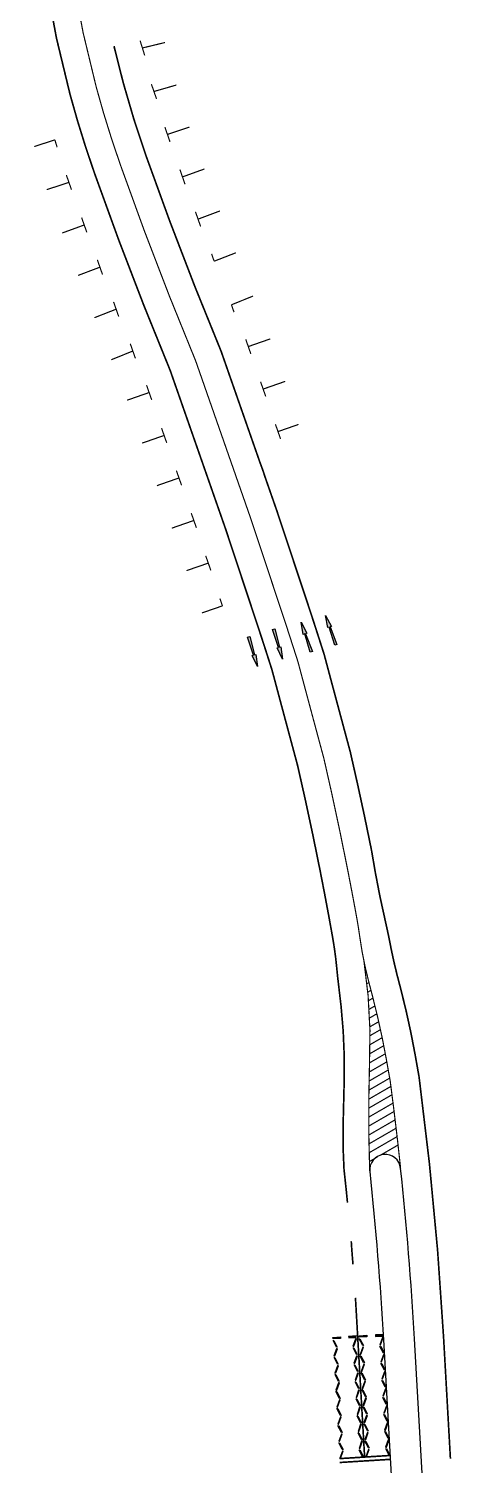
# Model space of a CAD drawing. Extents: x 350769 to 354978, y 6304672 to 6307963.
# Drawn here: x 352251.3 to 352305.7, y 6306755.4 to 6306940.5 of the extents above; entities that cross this region are included whole.
import ezdxf

# ---------------------------------------------------------------- set-up
doc = ezdxf.new("R2010")
doc.units = 0
for name, pattern in [('2_2 mm', [40, 20, -20]), ('3-5', [8, 3, -5]), ('CONTINUA', [0]), ('CONTINUOS', [0])]:
    doc.linetypes.add(name, pattern=pattern)
doc.layers.get('0').update_dxf_attribs({"linetype": 'CONTINUOUS'})
for name, color, linetype in [('00_Demarc_Proyectado', 150, 'CONTINUOUS'), ('03_Pav proy_Solera Tipo A', 1, 'CONTINUOUS'), ('GYS_FLECH', 252, 'CONTINUOUS')]:
    doc.layers.add(name, color=color, linetype=linetype)

# ---------------------------------------------------------------- blocks, each defined once
blk = doc.blocks.new('FDIR')
at = {"layer": 'GYS_FLECH'}
blk.add_hatch(color=0, dxfattribs=at).paths.add_polyline_path([(0, 0), (0.25, -1.57), (0.06, -1.57), (0.15, -4.01), (-0.15, -4.01), (-0.06, -1.57), (-0.25, -1.57)])
at = {"layer": 'GYS_FLECH', "color": 0}
blk.add_lwpolyline([(0, 0), (0.25, -1.57), (0.06, -1.57), (0.15, -4.01), (-0.15, -4.01), (-0.06, -1.57), (-0.25, -1.57)], close=True, dxfattribs=at)
blk = doc.blocks.new('*U1267')
at = {"color": 0, "linetype": 'Continuous'}
blk.add_blockref('FDIR', (0, 4.01), dxfattribs=at)

msp = doc.modelspace()

# ---------------------------------------------------------------- hatches: boundary and pattern name
at = {"layer": '00_Demarc_Proyectado'}
h = msp.add_hatch(color=252, dxfattribs=at)
h.dxf.hatch_style = 1
h.paths.add_polyline_path([(352291.474, 6306771.766), (352290.49, 6306771.71), (352290.479, 6306771.907), (352291.463, 6306771.962)])
h = msp.add_hatch(color=252, dxfattribs=at)
h.dxf.hatch_style = 1
h.paths.add_polyline_path([(352290.501, 6306771.514), (352290.6, 6306771.519), (352291.044, 6306770.64), (352290.946, 6306770.634)])
h = msp.add_hatch(color=252, dxfattribs=at)
h.dxf.hatch_style = 1
h.paths.add_polyline_path([(352292.504, 6306771.839), (352293.488, 6306771.896), (352293.476, 6306772.093), (352292.492, 6306772.035)])
h = msp.add_hatch(color=252, dxfattribs=at)
h.dxf.hatch_style = 1
h.paths.add_polyline_path([(352293.499, 6306771.7), (352293.401, 6306771.694), (352293.06, 6306770.769), (352293.159, 6306770.775)])
h = msp.add_hatch(color=252, dxfattribs=at)
h.dxf.hatch_style = 1
h.paths.add_polyline_path([(352294.834, 6306771.973), (352293.85, 6306771.917), (352293.839, 6306772.114), (352294.823, 6306772.17)])
h = msp.add_hatch(color=252, dxfattribs=at)
h.dxf.hatch_style = 1
h.paths.add_polyline_path([(352293.861, 6306771.721), (352293.96, 6306771.726), (352294.404, 6306770.847), (352294.306, 6306770.841)])
h = msp.add_hatch(color=252, dxfattribs=at)
h.dxf.hatch_style = 1
h.paths.add_polyline_path([(352295.965, 6306772.018), (352296.948, 6306772.073), (352296.937, 6306772.269), (352295.954, 6306772.214)])
h = msp.add_hatch(color=252, dxfattribs=at)
h.dxf.hatch_style = 1
h.paths.add_polyline_path([(352296.959, 6306771.876), (352296.861, 6306771.87), (352296.518, 6306770.947), (352296.616, 6306770.952)])
h = msp.add_hatch(color=252, dxfattribs=at)
h.dxf.hatch_style = 1
h.paths.add_polyline_path([(352290.614, 6306769.513), (352290.712, 6306769.519), (352291.055, 6306770.443), (352290.957, 6306770.437)])
h = msp.add_hatch(color=252, dxfattribs=at)
h.dxf.hatch_style = 1
h.paths.add_polyline_path([(352290.625, 6306769.317), (352290.723, 6306769.322), (352291.168, 6306768.443), (352291.069, 6306768.437)])
h = msp.add_hatch(color=252, dxfattribs=at)
h.dxf.hatch_style = 1
h.paths.add_polyline_path([(352293.617, 6306769.7), (352293.518, 6306769.694), (352293.072, 6306770.573), (352293.17, 6306770.578)])
h = msp.add_hatch(color=252, dxfattribs=at)
h.dxf.hatch_style = 1
h.paths.add_polyline_path([(352293.628, 6306769.503), (352293.53, 6306769.497), (352293.189, 6306768.573), (352293.288, 6306768.579)])
h = msp.add_hatch(color=252, dxfattribs=at)
h.dxf.hatch_style = 1
h.paths.add_polyline_path([(352293.974, 6306769.72), (352294.072, 6306769.726), (352294.415, 6306770.65), (352294.317, 6306770.644)])
h = msp.add_hatch(color=252, dxfattribs=at)
h.dxf.hatch_style = 1
h.paths.add_polyline_path([(352293.985, 6306769.524), (352294.083, 6306769.529), (352294.528, 6306768.65), (352294.429, 6306768.644)])
h = msp.add_hatch(color=252, dxfattribs=at)
h.dxf.hatch_style = 1
h.paths.add_polyline_path([(352297.071, 6306769.876), (352296.973, 6306769.87), (352296.529, 6306770.75), (352296.627, 6306770.755)])
h = msp.add_hatch(color=252, dxfattribs=at)
h.dxf.hatch_style = 1
h.paths.add_polyline_path([(352297.082, 6306769.679), (352296.984, 6306769.673), (352296.641, 6306768.75), (352296.739, 6306768.755)])
h = msp.add_hatch(color=252, dxfattribs=at)
h.dxf.hatch_style = 1
h.paths.add_polyline_path([(352290.738, 6306767.317), (352290.836, 6306767.322), (352291.179, 6306768.246), (352291.08, 6306768.24)])
h = msp.add_hatch(color=252, dxfattribs=at)
h.dxf.hatch_style = 1
h.paths.add_polyline_path([(352293.746, 6306767.503), (352293.647, 6306767.498), (352293.201, 6306768.376), (352293.299, 6306768.382)])
h = msp.add_hatch(color=252, dxfattribs=at)
h.dxf.hatch_style = 1
h.paths.add_polyline_path([(352294.098, 6306767.524), (352294.196, 6306767.529), (352294.539, 6306768.453), (352294.44, 6306768.447)])
h = msp.add_hatch(color=252, dxfattribs=at)
h.dxf.hatch_style = 1
h.paths.add_polyline_path([(352297.194, 6306767.679), (352297.095, 6306767.673), (352296.652, 6306768.553), (352296.75, 6306768.559)])
h = msp.add_hatch(color=252, dxfattribs=at)
h.dxf.hatch_style = 1
h.paths.add_polyline_path([(352297.205, 6306767.482), (352297.106, 6306767.477), (352296.763, 6306766.553), (352296.862, 6306766.558)])
h = msp.add_hatch(color=252, dxfattribs=at)
h.dxf.hatch_style = 1
h.paths.add_polyline_path([(352290.749, 6306767.12), (352290.847, 6306767.125), (352291.291, 6306766.246), (352291.193, 6306766.24)])
h = msp.add_hatch(color=252, dxfattribs=at)
h.dxf.hatch_style = 1
h.paths.add_polyline_path([(352290.861, 6306765.12), (352290.96, 6306765.125), (352291.303, 6306766.049), (352291.204, 6306766.044)])
h = msp.add_hatch(color=252, dxfattribs=at)
h.dxf.hatch_style = 1
h.paths.add_polyline_path([(352293.757, 6306767.307), (352293.659, 6306767.301), (352293.319, 6306766.376), (352293.417, 6306766.382)])
h = msp.add_hatch(color=252, dxfattribs=at)
h.dxf.hatch_style = 1
h.paths.add_polyline_path([(352293.875, 6306765.307), (352293.777, 6306765.301), (352293.33, 6306766.179), (352293.428, 6306766.185)])
h = msp.add_hatch(color=252, dxfattribs=at)
h.dxf.hatch_style = 1
h.paths.add_polyline_path([(352294.109, 6306767.327), (352294.207, 6306767.332), (352294.651, 6306766.453), (352294.553, 6306766.447)])
h = msp.add_hatch(color=252, dxfattribs=at)
h.dxf.hatch_style = 1
h.paths.add_polyline_path([(352294.221, 6306765.327), (352294.32, 6306765.332), (352294.663, 6306766.256), (352294.564, 6306766.251)])
h = msp.add_hatch(color=252, dxfattribs=at)
h.dxf.hatch_style = 1
h.paths.add_polyline_path([(352297.317, 6306765.482), (352297.218, 6306765.476), (352296.774, 6306766.356), (352296.873, 6306766.362)])
h = msp.add_hatch(color=252, dxfattribs=at)
h.dxf.hatch_style = 1
h.paths.add_polyline_path([(352290.872, 6306764.923), (352290.971, 6306764.929), (352291.415, 6306764.049), (352291.317, 6306764.044)])
h = msp.add_hatch(color=252, dxfattribs=at)
h.dxf.hatch_style = 1
h.paths.add_polyline_path([(352290.985, 6306762.923), (352291.084, 6306762.928), (352291.426, 6306763.852), (352291.328, 6306763.847)])
h = msp.add_hatch(color=252, dxfattribs=at)
h.dxf.hatch_style = 1
h.paths.add_polyline_path([(352293.886, 6306765.11), (352293.788, 6306765.104), (352293.448, 6306764.18), (352293.546, 6306764.185)])
h = msp.add_hatch(color=252, dxfattribs=at)
h.dxf.hatch_style = 1
h.paths.add_polyline_path([(352294.004, 6306763.11), (352293.906, 6306763.105), (352293.459, 6306763.983), (352293.558, 6306763.989)])
h = msp.add_hatch(color=252, dxfattribs=at)
h.dxf.hatch_style = 1
h.paths.add_polyline_path([(352294.233, 6306765.13), (352294.331, 6306765.136), (352294.775, 6306764.256), (352294.677, 6306764.251)])
h = msp.add_hatch(color=252, dxfattribs=at)
h.dxf.hatch_style = 1
h.paths.add_polyline_path([(352294.345, 6306763.13), (352294.444, 6306763.136), (352294.786, 6306764.059), (352294.688, 6306764.054)])
h = msp.add_hatch(color=252, dxfattribs=at)
h.dxf.hatch_style = 1
h.paths.add_polyline_path([(352297.328, 6306765.285), (352297.229, 6306765.28), (352296.886, 6306764.356), (352296.984, 6306764.361)])
h = msp.add_hatch(color=252, dxfattribs=at)
h.dxf.hatch_style = 1
h.paths.add_polyline_path([(352297.439, 6306763.285), (352297.341, 6306763.28), (352296.897, 6306764.159), (352296.995, 6306764.165)])
h = msp.add_hatch(color=252, dxfattribs=at)
h.dxf.hatch_style = 1
h.paths.add_polyline_path([(352290.996, 6306762.726), (352291.095, 6306762.732), (352291.539, 6306761.852), (352291.441, 6306761.847)])
h = msp.add_hatch(color=252, dxfattribs=at)
h.dxf.hatch_style = 1
h.paths.add_polyline_path([(352294.016, 6306762.914), (352293.917, 6306762.908), (352293.577, 6306761.983), (352293.675, 6306761.989)])
h = msp.add_hatch(color=252, dxfattribs=at)
h.dxf.hatch_style = 1
h.paths.add_polyline_path([(352294.133, 6306760.914), (352294.035, 6306760.908), (352293.588, 6306761.786), (352293.687, 6306761.792)])
h = msp.add_hatch(color=252, dxfattribs=at)
h.dxf.hatch_style = 1
h.paths.add_polyline_path([(352294.356, 6306762.933), (352294.455, 6306762.939), (352294.899, 6306762.059), (352294.801, 6306762.054)])
h = msp.add_hatch(color=252, dxfattribs=at)
h.dxf.hatch_style = 1
h.paths.add_polyline_path([(352294.469, 6306760.933), (352294.567, 6306760.939), (352294.91, 6306761.862), (352294.812, 6306761.857)])
h = msp.add_hatch(color=252, dxfattribs=at)
h.dxf.hatch_style = 1
h.paths.add_polyline_path([(352297.45, 6306763.088), (352297.352, 6306763.083), (352297.009, 6306762.159), (352297.107, 6306762.165)])
h = msp.add_hatch(color=252, dxfattribs=at)
h.dxf.hatch_style = 1
h.paths.add_polyline_path([(352297.562, 6306761.088), (352297.464, 6306761.083), (352297.02, 6306761.962), (352297.118, 6306761.968)])
h = msp.add_hatch(color=252, dxfattribs=at)
h.dxf.hatch_style = 1
h.paths.add_polyline_path([(352291.109, 6306760.726), (352291.207, 6306760.732), (352291.55, 6306761.655), (352291.452, 6306761.65)])
h = msp.add_hatch(color=252, dxfattribs=at)
h.dxf.hatch_style = 1
h.paths.add_polyline_path([(352291.12, 6306760.529), (352291.218, 6306760.535), (352291.663, 6306759.655), (352291.564, 6306759.65)])
h = msp.add_hatch(color=252, dxfattribs=at)
h.dxf.hatch_style = 1
h.paths.add_polyline_path([(352294.145, 6306760.717), (352294.046, 6306760.711), (352293.706, 6306759.787), (352293.804, 6306759.792)])
h = msp.add_hatch(color=252, dxfattribs=at)
h.dxf.hatch_style = 1
h.paths.add_polyline_path([(352294.48, 6306760.736), (352294.578, 6306760.742), (352295.023, 6306759.862), (352294.924, 6306759.857)])
h = msp.add_hatch(color=252, dxfattribs=at)
h.dxf.hatch_style = 1
h.paths.add_polyline_path([(352297.573, 6306760.891), (352297.475, 6306760.886), (352297.132, 6306759.962), (352297.23, 6306759.968)])
h = msp.add_hatch(color=252, dxfattribs=at)
h.dxf.hatch_style = 1
h.paths.add_polyline_path([(352291.233, 6306758.529), (352291.331, 6306758.535), (352291.674, 6306759.459), (352291.575, 6306759.453)])
h = msp.add_hatch(color=252, dxfattribs=at)
h.dxf.hatch_style = 1
h.paths.add_polyline_path([(352291.244, 6306758.332), (352291.342, 6306758.338), (352291.786, 6306757.459), (352291.688, 6306757.453)])
h = msp.add_hatch(color=252, dxfattribs=at)
h.dxf.hatch_style = 1
h.paths.add_polyline_path([(352294.262, 6306758.717), (352294.164, 6306758.711), (352293.717, 6306759.59), (352293.816, 6306759.596)])
h = msp.add_hatch(color=252, dxfattribs=at)
h.dxf.hatch_style = 1
h.paths.add_polyline_path([(352294.274, 6306758.521), (352294.175, 6306758.515), (352293.835, 6306757.59), (352293.933, 6306757.596)])
h = msp.add_hatch(color=252, dxfattribs=at)
h.dxf.hatch_style = 1
h.paths.add_polyline_path([(352294.593, 6306758.736), (352294.691, 6306758.742), (352295.034, 6306759.666), (352294.935, 6306759.66)])
h = msp.add_hatch(color=252, dxfattribs=at)
h.dxf.hatch_style = 1
h.paths.add_polyline_path([(352294.604, 6306758.54), (352294.702, 6306758.545), (352295.147, 6306757.666), (352295.048, 6306757.66)])
h = msp.add_hatch(color=252, dxfattribs=at)
h.dxf.hatch_style = 1
h.paths.add_polyline_path([(352297.685, 6306758.891), (352297.586, 6306758.886), (352297.143, 6306759.765), (352297.241, 6306759.771)])
h = msp.add_hatch(color=252, dxfattribs=at)
h.dxf.hatch_style = 1
h.paths.add_polyline_path([(352297.696, 6306758.694), (352297.597, 6306758.689), (352297.254, 6306757.765), (352297.353, 6306757.771)])
h = msp.add_hatch(color=252, dxfattribs=at)
h.dxf.hatch_style = 1
h.paths.add_polyline_path([(352291.356, 6306756.332), (352291.455, 6306756.338), (352291.798, 6306757.262), (352291.699, 6306757.256)])
h = msp.add_hatch(color=252, dxfattribs=at)
h.dxf.hatch_style = 1
h.paths.add_polyline_path([(352294.391, 6306756.521), (352294.293, 6306756.515), (352293.846, 6306757.393), (352293.945, 6306757.399)])
h = msp.add_hatch(color=252, dxfattribs=at)
h.dxf.hatch_style = 1
h.paths.add_polyline_path([(352294.717, 6306756.539), (352294.815, 6306756.545), (352295.158, 6306757.469), (352295.059, 6306757.463)])
h = msp.add_hatch(color=252, dxfattribs=at)
h.dxf.hatch_style = 1
h.paths.add_polyline_path([(352297.808, 6306756.694), (352297.709, 6306756.689), (352297.265, 6306757.569), (352297.364, 6306757.574)])

# ---------------------------------------------------------------- linework, layer by layer
at = {"layer": '00_Demarc_Proyectado', "color": 252, "linetype": '3-5', "const_width": 0.21, "flags": 128}
for points in [[(352251.443, 6306960.9, 0.0056381), (352251.659, 6306959.83, -0.0281226), (352252.583, 6306953.888, 0.0395955), (352256.645, 6306932.039, 0.0189212), (352259.805, 6306921.846, 0.013794), (352269.541, 6306896.452), (352276.643, 6306876.107, -0.0002699), (352281.225, 6306862.275, -0.0012024), (352282.625, 6306857.926, 0.000615), (352285.917, 6306845.633, -0.0078213), (352288.829, 6306832.028, -0.004868), (352290.425, 6306823.517, -0.0212877), (352290.99, 6306819.299, 0.006554), (352291.142, 6306817.839), (352291.527, 6306814.559), (352291.8, 6306811.365), (352291.933, 6306808.169), (352291.931, 6306805.084), (352291.858, 6306802.077), (352291.789, 6306799.186), (352291.786, 6306796.352), (352291.903, 6306793.564), (352292.211, 6306790.687), (352292.349, 6306789.272)], [(352262.307, 6306938.228, 0.0273362), (352266.408, 6306924.17, 0.0138978), (352276.083, 6306898.95), (352281.087, 6306884.615, -0.015942), (352281.75, 6306882.72), (352283.244, 6306878.436), (352287.618, 6306865.253, -0.0014714), (352289.345, 6306859.892, 0.0003503), (352291.214, 6306852.899, 0.0002791), (352292.709, 6306847.331, -0.0072165), (352295.436, 6306834.691), (352295.94, 6306831.762), (352296.527, 6306828.703), (352297.195, 6306825.657), (352297.657, 6306823.551, 0.0158965), (352298.707, 6306818.698), (352299.192, 6306816.835), (352299.887, 6306814.008), (352300.507, 6306811.179), (352301.058, 6306808.308), (352301.562, 6306805.461, -0.018815), (352304.714, 6306771.949), (352305.597, 6306756.274)], [(352292.835, 6306784.296, 0.0071307), (352293.061, 6306781.303)]]:
    msp.add_lwpolyline(points, format="xyb", dxfattribs=at)
at = {"layer": '00_Demarc_Proyectado', "color": 252, "linetype": 'CONTINUOS', "ltscale": 0.25, "const_width": 0.15, "flags": 128}
for points in [[(352255.019, 6306960.864, 0.0017211), (352255.082, 6306960.561, -0.0280707), (352256.065, 6306954.242, 0.0395748), (352260.025, 6306932.948, 0.0189212), (352263.107, 6306923.008, 0.0138456), (352272.812, 6306897.701), (352279.956, 6306877.235, -0.0002706), (352284.551, 6306863.365, -0.0012273), (352285.985, 6306858.909, 0.0006222), (352289.313, 6306846.482, -0.0078569), (352292.262, 6306832.707, -0.0037829), (352293.527, 6306826.043)], [(352293.527, 6306826.043, -0.0109936), (352293.915, 6306823.612, 0.0299131), (352295.079, 6306817.749), (352295.557, 6306815.914), (352296.234, 6306813.159), (352296.834, 6306810.424), (352297.37, 6306807.628), (352297.855, 6306804.888, -0.0063574), (352299.189, 6306793.686, -0.0063574)], [(352294.47, 6306820.361, -0.0500708), (352295.182, 6306807.041, 0.0159058), (352295.206, 6306793.319)]]:
    msp.add_lwpolyline(points, format="xyb", dxfattribs=at)
for points in [[(352265.662, 6306938.952), (352266.257, 6306937.043)], [(352265.96, 6306937.997), (352268.876, 6306938.703)], [(352267.118, 6306933.336), (352267.777, 6306931.447)], [(352267.448, 6306932.392), (352270.33, 6306933.226)], [(352268.854, 6306927.801), (352269.513, 6306925.913)], [(352269.183, 6306926.857), (352272.026, 6306927.818)], [(352254.696, 6306926.166), (352252.049, 6306925.297)], [(352254.696, 6306926.166), (352254.987, 6306925.209)], [(352256.175, 6306921.628), (352256.837, 6306919.741)], [(352270.788, 6306922.333), (352271.447, 6306920.445)], [(352271.117, 6306921.389), (352273.938, 6306922.41)], [(352256.504, 6306920.684), (352253.654, 6306919.748)], [(352258.143, 6306916.142), (352258.805, 6306914.254)], [(352272.794, 6306916.891), (352273.453, 6306915.003)], [(352273.123, 6306915.947), (352275.932, 6306917.002)], [(352258.472, 6306915.197), (352255.654, 6306914.168)], [(352277.991, 6306911.618), (352275.195, 6306910.53)], [(352260.494, 6306909.761), (352257.688, 6306908.699)], [(352260.165, 6306910.706), (352260.827, 6306908.818)], [(352274.865, 6306911.474), (352275.195, 6306910.53)], [(352262.579, 6306904.349), (352259.786, 6306903.254)], [(352262.25, 6306905.293), (352262.912, 6306903.406)], [(352280.202, 6306906.04), (352277.42, 6306904.917)], [(352277.42, 6306904.917), (352277.75, 6306903.973)], [(352279.586, 6306899.536), (352282.418, 6306900.525)], [(352264.728, 6306898.961), (352261.948, 6306897.833)], [(352264.399, 6306899.905), (352265.061, 6306898.018)], [(352279.256, 6306900.481), (352279.915, 6306898.592)], [(352281.168, 6306895.005), (352281.827, 6306893.116)], [(352281.497, 6306894.06), (352284.329, 6306895.049)], [(352266.825, 6306893.613), (352263.993, 6306892.624)], [(352266.496, 6306894.557), (352267.158, 6306892.67)], [(352283.079, 6306889.529), (352283.738, 6306887.64)], [(352283.409, 6306888.584), (352286.052, 6306889.507)], [(352268.755, 6306888.085), (352265.922, 6306887.096)], [(352268.426, 6306889.029), (352269.088, 6306887.142)], [(352270.666, 6306882.609), (352267.834, 6306881.62)], [(352270.337, 6306883.553), (352270.999, 6306881.666)], [(352272.577, 6306877.133), (352269.745, 6306876.144)], [(352272.249, 6306878.077), (352272.91, 6306876.19)], [(352274.437, 6306871.639), (352271.638, 6306870.675)], [(352274.108, 6306872.584), (352274.77, 6306870.696)], [(352276.262, 6306866.134), (352273.626, 6306865.226)], [(352275.933, 6306867.078), (352276.264, 6306866.134)], [(352294.853, 6306817.468), (352295.113, 6306817.618)], [(352294.964, 6306816.377), (352295.374, 6306816.614)], [(352295.058, 6306815.277), (352295.632, 6306815.608)], [(352295.134, 6306814.166), (352295.881, 6306814.597)], [(352295.192, 6306813.044), (352296.129, 6306813.586)], [(352295.232, 6306811.912), (352296.364, 6306812.566)], [(352295.252, 6306810.768), (352296.589, 6306811.541)], [(352295.253, 6306809.614), (352296.813, 6306810.516)], [(352295.182, 6306807.263), (352297.214, 6306808.438)], [(352295.233, 6306808.447), (352297.015, 6306809.478)], [(352295.178, 6306804.951), (352297.596, 6306806.348)], [(352295.181, 6306806.108), (352297.411, 6306807.396)], [(352295.15, 6306803.779), (352297.782, 6306805.301)], [(352295.094, 6306801.437), (352298.08, 6306803.163)], [(352295.122, 6306802.608), (352297.941, 6306804.237)], [(352295.066, 6306800.265), (352298.216, 6306802.086)], [(352295.079, 6306799.118), (352298.35, 6306801.009)], [(352295.082, 6306797.965), (352298.481, 6306799.93)], [(352295.088, 6306796.813), (352298.61, 6306798.849)], [(352295.14, 6306795.688), (352298.737, 6306797.767)], [(352295.169, 6306794.55), (352296.19, 6306795.14)], [(352296.595, 6306795.374), (352298.86, 6306796.684)]]:
    msp.add_lwpolyline(points, dxfattribs=at)
at = {"layer": '00_Demarc_Proyectado', "color": 252, "linetype": 'CONTINUA', "const_width": 0.21, "flags": 128}
msp.add_lwpolyline([(352293.376, 6306777), (352294.556, 6306756.49)], dxfattribs=at)
at = {"layer": '00_Demarc_Proyectado', "color": 252}
for points in [[(352291.474, 6306771.766), (352290.49, 6306771.71), (352290.479, 6306771.907), (352291.463, 6306771.962)], [(352290.501, 6306771.514), (352290.6, 6306771.519), (352291.044, 6306770.64), (352290.946, 6306770.634)], [(352292.504, 6306771.839), (352293.488, 6306771.896), (352293.476, 6306772.093), (352292.492, 6306772.035)], [(352293.499, 6306771.7), (352293.401, 6306771.694), (352293.06, 6306770.769), (352293.159, 6306770.775)], [(352294.834, 6306771.973), (352293.85, 6306771.917), (352293.839, 6306772.114), (352294.823, 6306772.17)], [(352293.861, 6306771.721), (352293.96, 6306771.726), (352294.404, 6306770.847), (352294.306, 6306770.841)], [(352295.965, 6306772.018), (352296.948, 6306772.073), (352296.937, 6306772.269), (352295.954, 6306772.214)], [(352296.959, 6306771.876), (352296.861, 6306771.87), (352296.518, 6306770.947), (352296.616, 6306770.952)], [(352290.614, 6306769.513), (352290.712, 6306769.519), (352291.055, 6306770.443), (352290.957, 6306770.437)], [(352290.625, 6306769.317), (352290.723, 6306769.322), (352291.168, 6306768.443), (352291.069, 6306768.437)], [(352293.617, 6306769.7), (352293.518, 6306769.694), (352293.072, 6306770.573), (352293.17, 6306770.578)], [(352293.628, 6306769.503), (352293.53, 6306769.497), (352293.189, 6306768.573), (352293.288, 6306768.579)], [(352293.974, 6306769.72), (352294.072, 6306769.726), (352294.415, 6306770.65), (352294.317, 6306770.644)], [(352293.985, 6306769.524), (352294.083, 6306769.529), (352294.528, 6306768.65), (352294.429, 6306768.644)], [(352297.071, 6306769.876), (352296.973, 6306769.87), (352296.529, 6306770.75), (352296.627, 6306770.755)], [(352297.082, 6306769.679), (352296.984, 6306769.673), (352296.641, 6306768.75), (352296.739, 6306768.755)], [(352290.738, 6306767.317), (352290.836, 6306767.322), (352291.179, 6306768.246), (352291.08, 6306768.24)], [(352293.746, 6306767.503), (352293.647, 6306767.498), (352293.201, 6306768.376), (352293.299, 6306768.382)], [(352294.098, 6306767.524), (352294.196, 6306767.529), (352294.539, 6306768.453), (352294.44, 6306768.447)], [(352297.194, 6306767.679), (352297.095, 6306767.673), (352296.652, 6306768.553), (352296.75, 6306768.559)], [(352297.205, 6306767.482), (352297.106, 6306767.477), (352296.763, 6306766.553), (352296.862, 6306766.558)], [(352290.749, 6306767.12), (352290.847, 6306767.125), (352291.291, 6306766.246), (352291.193, 6306766.24)], [(352290.861, 6306765.12), (352290.96, 6306765.125), (352291.303, 6306766.049), (352291.204, 6306766.044)], [(352293.757, 6306767.307), (352293.659, 6306767.301), (352293.319, 6306766.376), (352293.417, 6306766.382)], [(352293.875, 6306765.307), (352293.777, 6306765.301), (352293.33, 6306766.179), (352293.428, 6306766.185)], [(352294.109, 6306767.327), (352294.207, 6306767.332), (352294.651, 6306766.453), (352294.553, 6306766.447)], [(352294.221, 6306765.327), (352294.32, 6306765.332), (352294.663, 6306766.256), (352294.564, 6306766.251)], [(352297.317, 6306765.482), (352297.218, 6306765.476), (352296.774, 6306766.356), (352296.873, 6306766.362)], [(352290.872, 6306764.923), (352290.971, 6306764.929), (352291.415, 6306764.049), (352291.317, 6306764.044)], [(352290.985, 6306762.923), (352291.084, 6306762.928), (352291.426, 6306763.852), (352291.328, 6306763.847)], [(352293.886, 6306765.11), (352293.788, 6306765.104), (352293.448, 6306764.18), (352293.546, 6306764.185)], [(352294.004, 6306763.11), (352293.906, 6306763.105), (352293.459, 6306763.983), (352293.558, 6306763.989)], [(352294.233, 6306765.13), (352294.331, 6306765.136), (352294.775, 6306764.256), (352294.677, 6306764.251)], [(352294.345, 6306763.13), (352294.444, 6306763.136), (352294.786, 6306764.059), (352294.688, 6306764.054)], [(352297.328, 6306765.285), (352297.229, 6306765.28), (352296.886, 6306764.356), (352296.984, 6306764.361)], [(352297.439, 6306763.285), (352297.341, 6306763.28), (352296.897, 6306764.159), (352296.995, 6306764.165)], [(352290.996, 6306762.726), (352291.095, 6306762.732), (352291.539, 6306761.852), (352291.441, 6306761.847)], [(352294.016, 6306762.914), (352293.917, 6306762.908), (352293.577, 6306761.983), (352293.675, 6306761.989)], [(352294.133, 6306760.914), (352294.035, 6306760.908), (352293.588, 6306761.786), (352293.687, 6306761.792)], [(352294.356, 6306762.933), (352294.455, 6306762.939), (352294.899, 6306762.059), (352294.801, 6306762.054)], [(352294.469, 6306760.933), (352294.567, 6306760.939), (352294.91, 6306761.862), (352294.812, 6306761.857)], [(352297.45, 6306763.088), (352297.352, 6306763.083), (352297.009, 6306762.159), (352297.107, 6306762.165)], [(352297.562, 6306761.088), (352297.464, 6306761.083), (352297.02, 6306761.962), (352297.118, 6306761.968)], [(352291.109, 6306760.726), (352291.207, 6306760.732), (352291.55, 6306761.655), (352291.452, 6306761.65)], [(352291.12, 6306760.529), (352291.218, 6306760.535), (352291.663, 6306759.655), (352291.564, 6306759.65)], [(352294.145, 6306760.717), (352294.046, 6306760.711), (352293.706, 6306759.787), (352293.804, 6306759.792)], [(352294.48, 6306760.736), (352294.578, 6306760.742), (352295.023, 6306759.862), (352294.924, 6306759.857)], [(352297.573, 6306760.891), (352297.475, 6306760.886), (352297.132, 6306759.962), (352297.23, 6306759.968)], [(352291.233, 6306758.529), (352291.331, 6306758.535), (352291.674, 6306759.459), (352291.575, 6306759.453)], [(352291.244, 6306758.332), (352291.342, 6306758.338), (352291.786, 6306757.459), (352291.688, 6306757.453)], [(352294.262, 6306758.717), (352294.164, 6306758.711), (352293.717, 6306759.59), (352293.816, 6306759.596)], [(352294.274, 6306758.521), (352294.175, 6306758.515), (352293.835, 6306757.59), (352293.933, 6306757.596)], [(352294.593, 6306758.736), (352294.691, 6306758.742), (352295.034, 6306759.666), (352294.935, 6306759.66)], [(352294.604, 6306758.54), (352294.702, 6306758.545), (352295.147, 6306757.666), (352295.048, 6306757.66)], [(352297.685, 6306758.891), (352297.586, 6306758.886), (352297.143, 6306759.765), (352297.241, 6306759.771)], [(352297.696, 6306758.694), (352297.597, 6306758.689), (352297.254, 6306757.765), (352297.353, 6306757.771)], [(352291.356, 6306756.332), (352291.455, 6306756.338), (352291.798, 6306757.262), (352291.699, 6306757.256)], [(352294.391, 6306756.521), (352294.293, 6306756.515), (352293.846, 6306757.393), (352293.945, 6306757.399)], [(352294.717, 6306756.539), (352294.815, 6306756.545), (352295.158, 6306757.469), (352295.059, 6306757.463)], [(352297.808, 6306756.694), (352297.709, 6306756.689), (352297.265, 6306757.569), (352297.364, 6306757.574)]]:
    msp.add_lwpolyline(points, close=True, dxfattribs=at)
at = {"layer": '00_Demarc_Proyectado', "color": 252, "linetype": '2_2 mm', "ltscale": 0.03, "const_width": 0.21, "flags": 128}
for points in [[(352291.321, 6306756.288), (352297.791, 6306756.691)], [(352291.352, 6306755.789), (352297.823, 6306756.192)]]:
    msp.add_lwpolyline(points, dxfattribs=at)
at = {"layer": '03_Pav proy_Solera Tipo A', "linetype": 'CONTINUOS', "ltscale": 0.1}
msp.add_lwpolyline([(352299.19, 6306793.679, 1), (352295.212, 6306793.257, -0.0123745), (352296.973, 6306771.57), (352297.997, 6306753.398), (352301.991, 6306753.623), (352300.97, 6306771.738, 0.0124061)], format="xyb", close=True, dxfattribs=at)

# ---------------------------------------------------------------- block references
at = {"layer": '00_Demarc_Proyectado', "color": 252}
for p, rotation in [((352287.696, 6306860.224), 18.94390513416351), ((352290.845, 6306861.108), 18.94390513416351), ((352279.627, 6306862.151), 196.4939858912567), ((352282.847, 6306863.134), 196.4939858912567)]:
    msp.add_blockref('*U1267', p, dxfattribs=dict(at, rotation=rotation))

doc.saveas('drawing.dxf')
